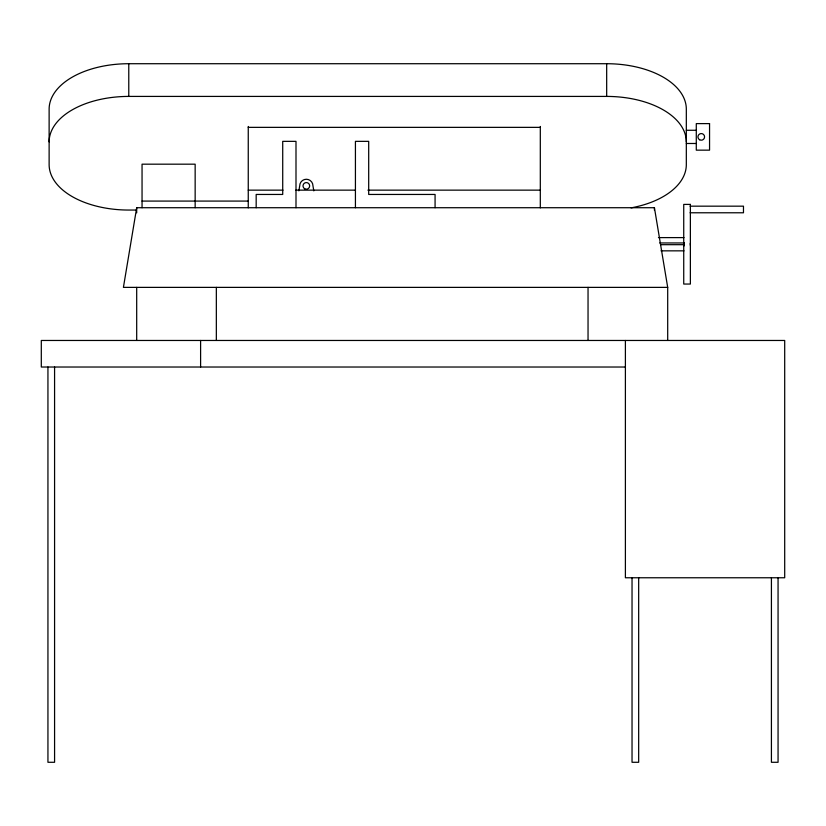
<?xml version="1.0" encoding="UTF-8"?>
<svg xmlns="http://www.w3.org/2000/svg" width="826" height="826" viewBox="0 0 826 826"><rect width="100%" height="100%" fill="white"/><g stroke="black" fill="none" stroke-linecap="round" stroke-linejoin="round"><path stroke-width="1.24" d="M667.697 287.376L654.419 207.718L136.693 207.718L123.415 287.376L667.697 287.376L667.697 340.467M298.867 190.868L299.704 185.891A6.639 6.639 0 0 1 306.343 179.252A6.639 6.639 0 0 1 312.971 185.891L313.808 190.868M136.486 210.052L128.773 210.052A79.647 45.461 0 0 1 49.126 164.601L49.126 109.166A79.647 45.461 0 0 1 128.773 63.716L606.676 63.716A79.647 45.461 0 0 1 686.323 109.166L686.323 164.601A79.647 45.461 0 0 1 631.043 207.873M49.126 141.865A79.647 45.461 0 0 1 128.773 96.415L606.676 96.415A79.647 45.461 0 0 1 686.323 141.865M248.254 127.359L540.307 127.359M686.323 130.271L696.287 130.271M686.323 143.487L696.287 143.487M248.254 190.145L282.988 190.145M295.853 190.145L355.035 190.145M367.9 190.145L540.307 190.145M142.051 201.079L248.254 201.079M690.092 206.17L743.472 206.17L743.472 212.778L690.092 212.778M658.456 237.609L683.99 237.609M659.737 242.958L683.99 242.958M661.017 244.682L683.99 244.682M661.017 250.846L683.99 250.846M625.396 367.023L41.3 367.023L41.3 340.467L784.7 340.467L784.7 577.766L625.396 577.766L625.396 340.467M778.061 577.766L778.061 762.284L771.422 762.284L771.422 577.766M654.419 207.718L654.419 210.289M638.674 577.766L638.674 762.284L632.035 762.284L632.035 577.766M606.676 63.716L606.676 96.415M588.04 287.376L588.04 340.467M540.307 126.461L540.307 207.842M435.075 207.718L435.075 194.451L368.695 194.451L368.695 141.349L355.428 141.349L355.428 207.718M295.997 207.718L295.997 141.349L282.719 141.349L282.719 194.451L256.174 194.451L256.174 207.718M248.254 126.461L248.254 207.842M216.34 287.376L216.34 340.467M200.604 340.467L200.604 367.023M195.153 207.718L195.153 164.178L142.051 164.178L142.051 207.718M136.693 207.718L136.693 212.86M136.693 287.376L136.693 340.467M128.773 63.716L128.773 96.415M54.578 367.023L54.578 762.284L47.939 762.284L47.939 367.023M690.257 243.371A3.314 3.314 0 0 1 690.257 245.085M684.176 245.88A3.314 3.314 0 0 1 684.176 242.576M709.555 123.611L696.287 123.611L696.287 150.156L709.555 150.156L709.555 123.611M690.371 204.404L683.732 204.404L683.732 284.051L690.371 284.051L690.371 204.404M699.601 139.759A3.314 3.314 0 0 0 704.578 136.879A3.314 3.314 0 0 0 699.601 134.008A3.314 3.314 0 0 0 699.601 139.759M304.68 188.762A3.314 3.314 0 0 0 309.657 185.891A3.314 3.314 0 0 0 304.68 183.011A3.314 3.314 0 0 0 304.68 188.762"/></g></svg>
